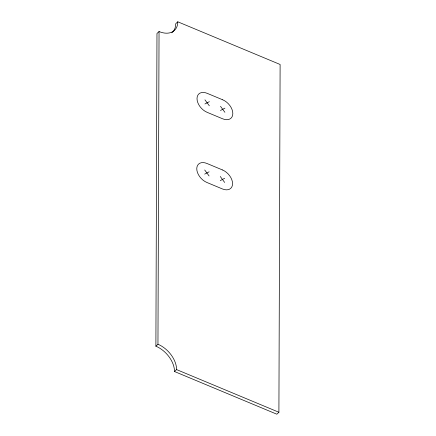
<?xml version="1.0" encoding="UTF-8"?>
<svg xmlns="http://www.w3.org/2000/svg" width="436" height="436" viewBox="0 0 436 436"><rect width="100%" height="100%" fill="white"/><g stroke="black" fill="none" stroke-linecap="round" stroke-linejoin="round"><path stroke-width="0.65" d="M155.886 346.2L156.976 33.485L159.047 31.545A22.438 14.622 46.9 0 0 177.79 21.8L280.114 64.474L278.904 412.26L276.833 414.2L174.509 371.527A22.438 14.622 46.9 0 0 155.886 346.2L157.957 344.26L159.047 31.545M177.79 21.8L175.719 23.74A22.438 14.622 46.9 0 1 171.817 32.809M174.509 371.527L176.58 369.592L278.904 412.26M204.925 103.964L209.345 101.67M220.496 110.461L224.911 108.161M204.68 174.111L209.1 171.811M220.251 180.602L224.671 178.308M220.507 106.324L224.9 112.297M204.942 99.833L209.329 105.801M220.262 176.471L224.654 182.439M204.697 169.975L209.084 175.948M157.957 344.26A22.438 14.622 46.9 0 1 176.58 369.592M222.736 99.811L207.165 93.32A12.154 7.919 46.9 0 0 197.012 98.596A12.154 7.919 46.9 0 0 207.1 112.314L222.671 118.81A12.154 7.919 46.9 0 0 232.824 113.529A12.154 7.919 46.9 0 0 222.736 99.811M222.491 169.953L206.92 163.462A12.154 7.919 46.9 0 0 196.767 168.737A12.154 7.919 46.9 0 0 206.855 182.461L222.425 188.952A12.154 7.919 46.9 0 0 232.579 183.676A12.154 7.919 46.9 0 0 222.491 169.953"/></g></svg>
